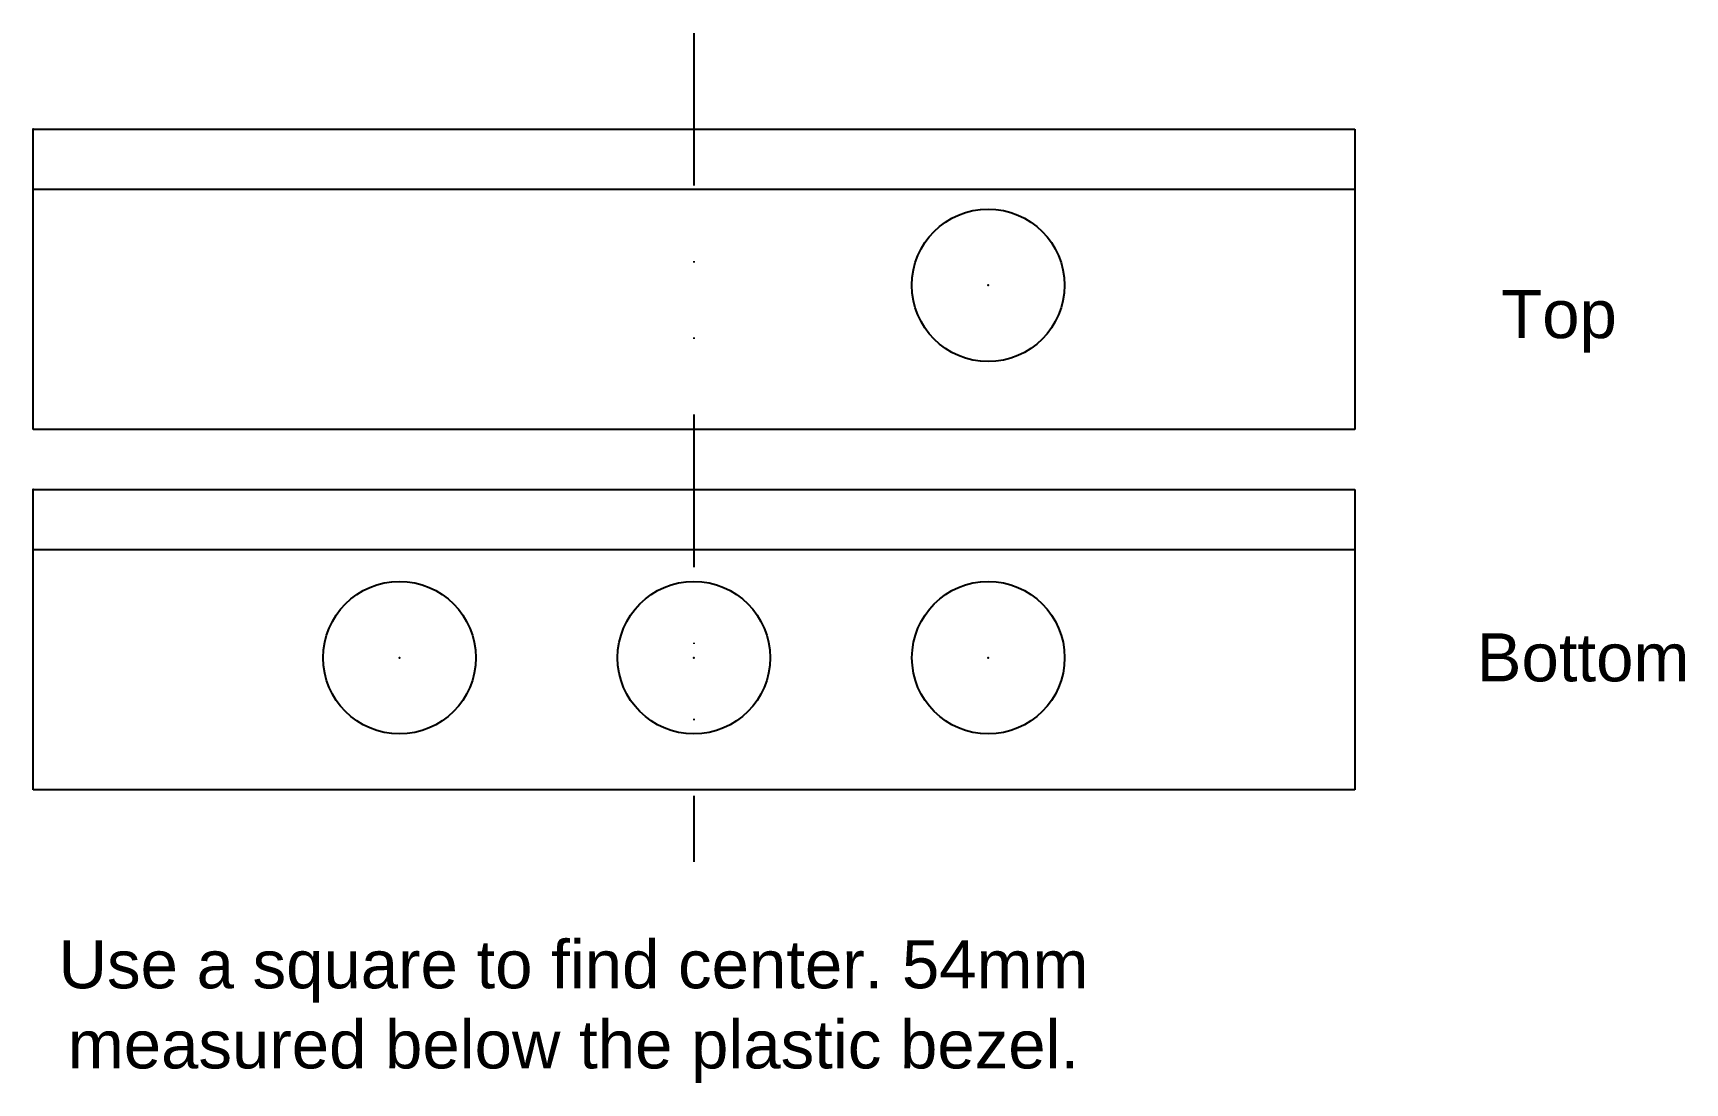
# Model space of a CAD drawing. Header units: millimetres. Extents: x -55 to 82, y -79 to 8.
import ezdxf

# ---------------------------------------------------------------- set-up
doc = ezdxf.new("R2010")
doc.units = ezdxf.units.MM
doc.linetypes.add('DIVIDE', pattern=[31.75, 12.7, -6.3, 0.1, -6.25, 0.1, -6.3])
doc.layers.get('0').update_dxf_attribs({"lineweight": 25, "true_color": 0xffffff})
doc.styles.add('textstyle0', font='')
doc.styles.add('textstyle1', font='')
doc.styles.add('textstyle2', font='')
doc.styles.get('textstyle0').set_extended_font_data('Liberation Sans')
doc.styles.get('textstyle1').set_extended_font_data('Liberation Sans')
doc.styles.get('textstyle2').set_extended_font_data('Liberation Sans')

msp = doc.modelspace()

# ---------------------------------------------------------------- linework, layer by layer
at = {"linetype": 'DIVIDE'}
msp.add_line((0, 8), (0, -61), dxfattribs=at)
for p, q in [((-55, 0), (55, 0)), ((-55, -25), (-55, 0)), ((-55, 0), (-55, 0)), ((-55, 0), (-55, 0)), ((55, 0), (55, -25)), ((-55, -5), (55, -5)), ((55, -5), (55, -5)), ((55, -25), (-55, -25)), ((-55, -30), (55, -30)), ((-55, -55), (-55, -30)), ((-55, -30), (-55, -30)), ((-55, -30), (-55, -30)), ((55, -30), (55, -55)), ((-55, -35), (55, -35)), ((55, -35), (55, -35)), ((55, -55), (-55, -55))]:
    msp.add_line(p, q)
for centre in [(24.49, -13), (-24.5, -44), (0, -44), (24.5, -44)]:
    msp.add_circle(centre, 6.35)
for p in [(-55, 0), (-55, 0), (24.49, -13), (-55, -30), (-55, -30), (-24.5, -44), (0, -44), (24.5, -44)]:
    msp.add_point(p)

# ---------------------------------------------------------------- texts
at = {"char_height": 4, "attachment_point": 5}
for s, insert, style in [('Top', (72, -16), 'textstyle0'), ('Bottom', (74, -44), 'textstyle1'), ('Use a square to find center. 54mm\\Pmeasured below the plastic bezel.', (-10.02, -73.46), 'textstyle2')]:
    msp.add_mtext(s, dxfattribs=dict(at, insert=insert, style=style))

doc.saveas('drawing.dxf')
